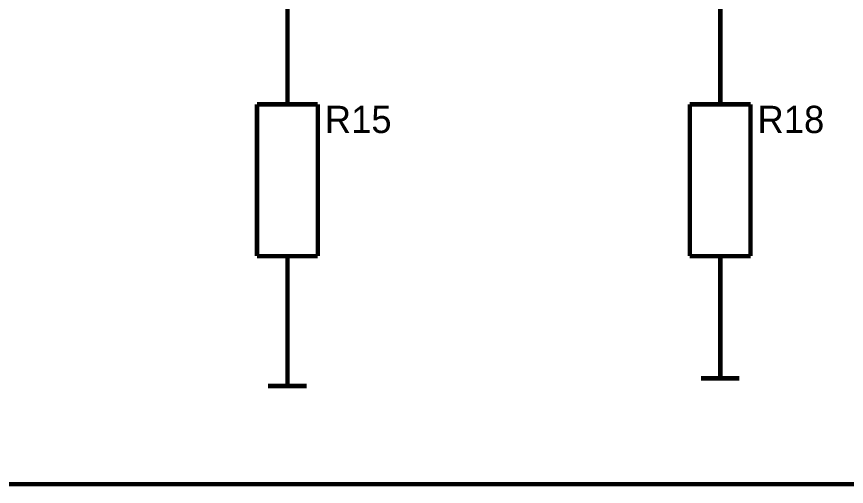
# Model space of a CAD drawing. Header units: inches. Extents: x 0 to 420, y 0 to 297.
# Drawn here: x 246.1 to 300.8, y 108.9 to 139.8 of the extents above; entities that cross this region are included whole.
import ezdxf

# ---------------------------------------------------------------- set-up
doc = ezdxf.new("R2010")
doc.units = ezdxf.units.IN
doc.layers.add('Sheet', color=255, linetype='Continuous')

msp = doc.modelspace()

# ---------------------------------------------------------------- linework, layer by layer
at = {"layer": 'Sheet', "const_width": 0.3}
for points in [[(263.989, 139), (263.989, 154), (278.985, 154)], [(375.451, 109), (90.061, 109), (90.061, 148.993), (84.551, 148.993)], [(292.479, 143.997), (292.479, 139)], [(263.989, 133.993), (263.989, 139)], [(292.479, 133.993), (292.479, 139)], [(265.983, 133.993), (261.985, 133.993)], [(261.985, 133.993), (261.985, 124)], [(265.983, 124), (265.983, 133.993)], [(294.473, 133.993), (290.475, 133.993)], [(290.475, 133.993), (290.475, 124)], [(294.473, 124), (294.473, 133.993)], [(261.985, 124), (265.983, 124)], [(263.989, 124), (263.989, 118.993)], [(290.475, 124), (294.473, 124)], [(292.479, 124), (292.479, 118.993)], [(263.989, 117.996), (263.989, 118.993)], [(292.479, 118.5), (292.479, 118.5), (292.479, 118.993)], [(292.479, 118.5), (292.479, 115.957)], [(263.989, 117.996), (263.989, 115.453)], [(291.203, 115.957), (293.745, 115.957)], [(262.713, 115.453), (265.255, 115.453)]]:
    msp.add_lwpolyline(points, dxfattribs=at)

# ---------------------------------------------------------------- texts
at = {"layer": 'Sheet'}
for s, p in [('R15', (266.442, 132.1)), ('R18', (294.932, 132.1))]:
    msp.add_text(s, height=1.7924, dxfattribs=at).set_placement(p)

doc.saveas('drawing.dxf')
